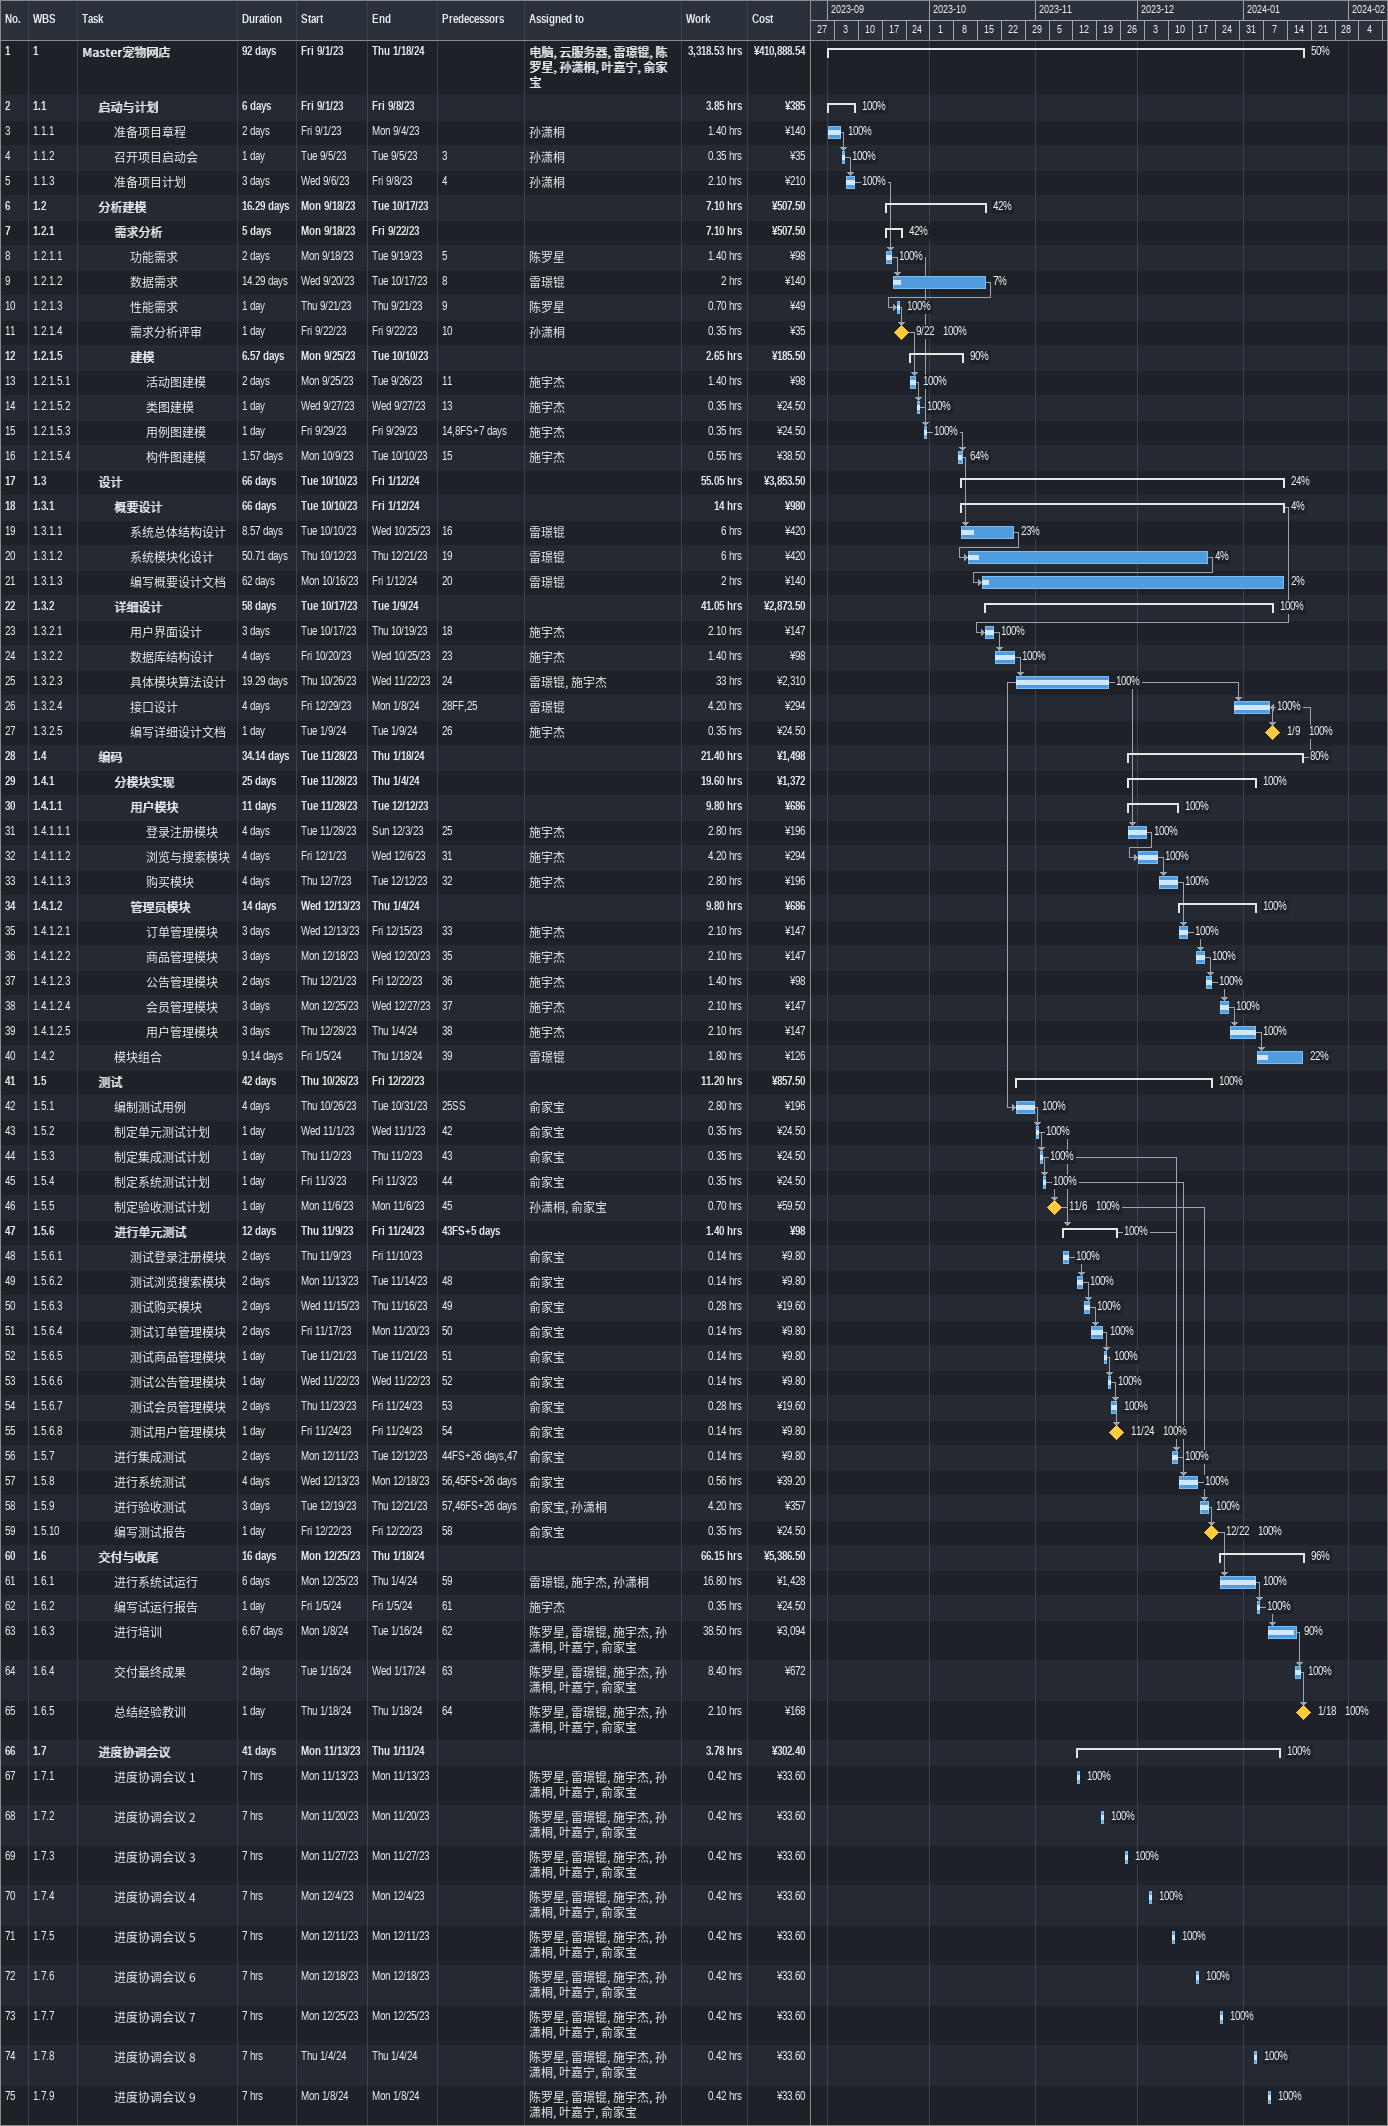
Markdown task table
| ID | WBS | Task | Duration | Start | Finish | Predecessors | Resources | % complete | Work (h) | Cost (¥) |
|---|---|---|---|---|---|---|---|---|---|---|
| 1 | 1 | **Master宠物网店** | 92d | 2023-09-01 | 2024-01-18 |  | 电脑, 云服务器, 雷璟锟, 陈罗星, 孙潇桐, 叶嘉宁, 俞家宝 | 50 | 3318.53 | 410888.54 |
| 2 | 1.1 | **启动与计划** | 6d | 2023-09-01 | 2023-09-08 |  |  | 100 | 3.85 | 385 |
| 3 | 1.1.1 | 准备项目章程 | 2d | 2023-09-01 | 2023-09-04 |  | 孙潇桐 | 100 | 1.40 | 140 |
| 4 | 1.1.2 | 召开项目启动会 | 1d | 2023-09-05 | 2023-09-05 | 3 | 孙潇桐 | 100 | 0.35 | 35 |
| 5 | 1.1.3 | 准备项目计划 | 3d | 2023-09-06 | 2023-09-08 | 4 | 孙潇桐 | 100 | 2.10 | 210 |
| 6 | 1.2 | **分析建模** | 16.29d | 2023-09-18 | 2023-10-17 |  |  | 42 | 7.10 | 507.50 |
| 7 | 1.2.1 | **需求分析** | 5d | 2023-09-18 | 2023-09-22 |  |  | 42 | 7.10 | 507.50 |
| 8 | 1.2.1.1 | 功能需求 | 2d | 2023-09-18 | 2023-09-19 | 5 | 陈罗星 | 100 | 1.40 | 98 |
| 9 | 1.2.1.2 | 数据需求 | 14.29d | 2023-09-20 | 2023-10-17 | 8 | 雷璟锟 | 7 | 2 | 140 |
| 10 | 1.2.1.3 | 性能需求 | 1d | 2023-09-21 | 2023-09-21 | 9 | 陈罗星 | 100 | 0.70 | 49 |
| 11 | 1.2.1.4 | 需求分析评审 | 1d | 2023-09-22 | 2023-09-22 | 10 | 孙潇桐 | 100 | 0.35 | 35 |
| 12 | 1.2.1.5 | **建模** | 6.57d | 2023-09-25 | 2023-10-10 |  |  | 90 | 2.65 | 185.50 |
| 13 | 1.2.1.5.1 | 活动图建模 | 2d | 2023-09-25 | 2023-09-26 | 11 | 施宇杰 | 100 | 1.40 | 98 |
| 14 | 1.2.1.5.2 | 类图建模 | 1d | 2023-09-27 | 2023-09-27 | 13 | 施宇杰 | 100 | 0.35 | 24.50 |
| 15 | 1.2.1.5.3 | 用例图建模 | 1d | 2023-09-29 | 2023-09-29 | 14, 8FS+7d | 施宇杰 | 100 | 0.35 | 24.50 |
| 16 | 1.2.1.5.4 | 构件图建模 | 1.57d | 2023-10-09 | 2023-10-10 | 15 | 施宇杰 | 64 | 0.55 | 38.50 |
| 17 | 1.3 | **设计** | 66d | 2023-10-10 | 2024-01-12 |  |  | 24 | 55.05 | 3853.50 |
| 18 | 1.3.1 | **概要设计** | 66d | 2023-10-10 | 2024-01-12 |  |  | 4 | 14 | 980 |
| 19 | 1.3.1.1 | 系统总体结构设计 | 8.57d | 2023-10-10 | 2023-10-25 | 16 | 雷璟锟 | 23 | 6 | 420 |
| 20 | 1.3.1.2 | 系统模块化设计 | 50.71d | 2023-10-12 | 2023-12-21 | 19 | 雷璟锟 | 4 | 6 | 420 |
| 21 | 1.3.1.3 | 编写概要设计文档 | 62d | 2023-10-16 | 2024-01-12 | 20 | 雷璟锟 | 2 | 2 | 140 |
| 22 | 1.3.2 | **详细设计** | 58d | 2023-10-17 | 2024-01-09 |  |  | 100 | 41.05 | 2873.50 |
| 23 | 1.3.2.1 | 用户界面设计 | 3d | 2023-10-17 | 2023-10-19 | 18 | 施宇杰 | 100 | 2.10 | 147 |
| 24 | 1.3.2.2 | 数据库结构设计 | 4d | 2023-10-20 | 2023-10-25 | 23 | 施宇杰 | 100 | 1.40 | 98 |
| 25 | 1.3.2.3 | 具体模块算法设计 | 19.29d | 2023-10-26 | 2023-11-22 | 24 | 雷璟锟, 施宇杰 | 100 | 33 | 2310 |
| 26 | 1.3.2.4 | 接口设计 | 4d | 2023-12-29 | 2024-01-08 | 28FF, 25 | 雷璟锟 | 100 | 4.20 | 294 |
| 27 | 1.3.2.5 | 编写详细设计文档 | 1d | 2024-01-09 | 2024-01-09 | 26 | 施宇杰 | 100 | 0.35 | 24.50 |
| 28 | 1.4 | **编码** | 34.14d | 2023-11-28 | 2024-01-18 |  |  | 80 | 21.40 | 1498 |
| 29 | 1.4.1 | **分模块实现** | 25d | 2023-11-28 | 2024-01-04 |  |  | 100 | 19.60 | 1372 |
| 30 | 1.4.1.1 | **用户模块** | 11d | 2023-11-28 | 2023-12-12 |  |  | 100 | 9.80 | 686 |
| 31 | 1.4.1.1.1 | 登录注册模块 | 4d | 2023-11-28 | 2023-12-03 | 25 | 施宇杰 | 100 | 2.80 | 196 |
| 32 | 1.4.1.1.2 | 浏览与搜索模块 | 4d | 2023-12-01 | 2023-12-06 | 31 | 施宇杰 | 100 | 4.20 | 294 |
| 33 | 1.4.1.1.3 | 购买模块 | 4d | 2023-12-07 | 2023-12-12 | 32 | 施宇杰 | 100 | 2.80 | 196 |
| 34 | 1.4.1.2 | **管理员模块** | 14d | 2023-12-13 | 2024-01-04 |  |  | 100 | 9.80 | 686 |
| 35 | 1.4.1.2.1 | 订单管理模块 | 3d | 2023-12-13 | 2023-12-15 | 33 | 施宇杰 | 100 | 2.10 | 147 |
| 36 | 1.4.1.2.2 | 商品管理模块 | 3d | 2023-12-18 | 2023-12-20 | 35 | 施宇杰 | 100 | 2.10 | 147 |
| 37 | 1.4.1.2.3 | 公告管理模块 | 2d | 2023-12-21 | 2023-12-22 | 36 | 施宇杰 | 100 | 1.40 | 98 |
| 38 | 1.4.1.2.4 | 会员管理模块 | 3d | 2023-12-25 | 2023-12-27 | 37 | 施宇杰 | 100 | 2.10 | 147 |
| 39 | 1.4.1.2.5 | 用户管理模块 | 3d | 2023-12-28 | 2024-01-04 | 38 | 施宇杰 | 100 | 2.10 | 147 |
| 40 | 1.4.2 | 模块组合 | 9.14d | 2024-01-05 | 2024-01-18 | 39 | 雷璟锟 | 22 | 1.80 | 126 |
| 41 | 1.5 | **测试** | 42d | 2023-10-26 | 2023-12-22 |  |  | 100 | 11.20 | 857.50 |
| 42 | 1.5.1 | 编制测试用例 | 4d | 2023-10-26 | 2023-10-31 | 25SS | 俞家宝 | 100 | 2.80 | 196 |
| 43 | 1.5.2 | 制定单元测试计划 | 1d | 2023-11-01 | 2023-11-01 | 42 | 俞家宝 | 100 | 0.35 | 24.50 |
| 44 | 1.5.3 | 制定集成测试计划 | 1d | 2023-11-02 | 2023-11-02 | 43 | 俞家宝 | 100 | 0.35 | 24.50 |
| 45 | 1.5.4 | 制定系统测试计划 | 1d | 2023-11-03 | 2023-11-03 | 44 | 俞家宝 | 100 | 0.35 | 24.50 |
| 46 | 1.5.5 | 制定验收测试计划 | 1d | 2023-11-06 | 2023-11-06 | 45 | 孙潇桐, 俞家宝 | 100 | 0.70 | 59.50 |
| 47 | 1.5.6 | **进行单元测试** | 12d | 2023-11-09 | 2023-11-24 | 43FS+5d |  | 100 | 1.40 | 98 |
| 48 | 1.5.6.1 | 测试登录注册模块 | 2d | 2023-11-09 | 2023-11-10 |  | 俞家宝 | 100 | 0.14 | 9.80 |
| 49 | 1.5.6.2 | 测试浏览搜索模块 | 2d | 2023-11-13 | 2023-11-14 | 48 | 俞家宝 | 100 | 0.14 | 9.80 |
| 50 | 1.5.6.3 | 测试购买模块 | 2d | 2023-11-15 | 2023-11-16 | 49 | 俞家宝 | 100 | 0.28 | 19.60 |
| 51 | 1.5.6.4 | 测试订单管理模块 | 2d | 2023-11-17 | 2023-11-20 | 50 | 俞家宝 | 100 | 0.14 | 9.80 |
| 52 | 1.5.6.5 | 测试商品管理模块 | 1d | 2023-11-21 | 2023-11-21 | 51 | 俞家宝 | 100 | 0.14 | 9.80 |
| 53 | 1.5.6.6 | 测试公告管理模块 | 1d | 2023-11-22 | 2023-11-22 | 52 | 俞家宝 | 100 | 0.14 | 9.80 |
| 54 | 1.5.6.7 | 测试会员管理模块 | 2d | 2023-11-23 | 2023-11-24 | 53 | 俞家宝 | 100 | 0.28 | 19.60 |
| 55 | 1.5.6.8 | 测试用户管理模块 | 1d | 2023-11-24 | 2023-11-24 | 54 | 俞家宝 | 100 | 0.14 | 9.80 |
| 56 | 1.5.7 | 进行集成测试 | 2d | 2023-12-11 | 2023-12-12 | 44FS+26d, 47 | 俞家宝 | 100 | 0.14 | 9.80 |
| 57 | 1.5.8 | 进行系统测试 | 4d | 2023-12-13 | 2023-12-18 | 56, 45FS+26d | 俞家宝 | 100 | 0.56 | 39.20 |
| 58 | 1.5.9 | 进行验收测试 | 3d | 2023-12-19 | 2023-12-21 | 57, 46FS+26d | 俞家宝, 孙潇桐 | 100 | 4.20 | 357 |
| 59 | 1.5.10 | 编写测试报告 | 1d | 2023-12-22 | 2023-12-22 | 58 | 俞家宝 | 100 | 0.35 | 24.50 |
| 60 | 1.6 | **交付与收尾** | 16d | 2023-12-25 | 2024-01-18 |  |  | 96 | 66.15 | 5386.50 |
| 61 | 1.6.1 | 进行系统试运行 | 6d | 2023-12-25 | 2024-01-04 | 59 | 雷璟锟, 施宇杰, 孙潇桐 | 100 | 16.80 | 1428 |
| 62 | 1.6.2 | 编写试运行报告 | 1d | 2024-01-05 | 2024-01-05 | 61 | 施宇杰 | 100 | 0.35 | 24.50 |
| 63 | 1.6.3 | 进行培训 | 6.67d | 2024-01-08 | 2024-01-16 | 62 | 陈罗星, 雷璟锟, 施宇杰, 孙潇桐, 叶嘉宁, 俞家宝 | 90 | 38.50 | 3094 |
| 64 | 1.6.4 | 交付最终成果 | 2d | 2024-01-16 | 2024-01-17 | 63 | 陈罗星, 雷璟锟, 施宇杰, 孙潇桐, 叶嘉宁, 俞家宝 | 100 | 8.40 | 672 |
| 65 | 1.6.5 | 总结经验教训 | 1d | 2024-01-18 | 2024-01-18 | 64 | 陈罗星, 雷璟锟, 施宇杰, 孙潇桐, 叶嘉宁, 俞家宝 | 100 | 2.10 | 168 |
| 66 | 1.7 | **进度协调会议** | 41d | 2023-11-13 | 2024-01-11 |  |  | 100 | 3.78 | 302.40 |
| 67 | 1.7.1 | 进度协调会议 1 | 7h | 2023-11-13 | 2023-11-13 |  | 陈罗星, 雷璟锟, 施宇杰, 孙潇桐, 叶嘉宁, 俞家宝 | 100 | 0.42 | 33.60 |
| 68 | 1.7.2 | 进度协调会议 2 | 7h | 2023-11-20 | 2023-11-20 |  | 陈罗星, 雷璟锟, 施宇杰, 孙潇桐, 叶嘉宁, 俞家宝 | 100 | 0.42 | 33.60 |
| 69 | 1.7.3 | 进度协调会议 3 | 7h | 2023-11-27 | 2023-11-27 |  | 陈罗星, 雷璟锟, 施宇杰, 孙潇桐, 叶嘉宁, 俞家宝 | 100 | 0.42 | 33.60 |
| 70 | 1.7.4 | 进度协调会议 4 | 7h | 2023-12-04 | 2023-12-04 |  | 陈罗星, 雷璟锟, 施宇杰, 孙潇桐, 叶嘉宁, 俞家宝 | 100 | 0.42 | 33.60 |
| 71 | 1.7.5 | 进度协调会议 5 | 7h | 2023-12-11 | 2023-12-11 |  | 陈罗星, 雷璟锟, 施宇杰, 孙潇桐, 叶嘉宁, 俞家宝 | 100 | 0.42 | 33.60 |
| 72 | 1.7.6 | 进度协调会议 6 | 7h | 2023-12-18 | 2023-12-18 |  | 陈罗星, 雷璟锟, 施宇杰, 孙潇桐, 叶嘉宁, 俞家宝 | 100 | 0.42 | 33.60 |
| 73 | 1.7.7 | 进度协调会议 7 | 7h | 2023-12-25 | 2023-12-25 |  | 陈罗星, 雷璟锟, 施宇杰, 孙潇桐, 叶嘉宁, 俞家宝 | 100 | 0.42 | 33.60 |
| 74 | 1.7.8 | 进度协调会议 8 | 7h | 2024-01-04 | 2024-01-04 |  | 陈罗星, 雷璟锟, 施宇杰, 孙潇桐, 叶嘉宁, 俞家宝 | 100 | 0.42 | 33.60 |
| 75 | 1.7.9 | 进度协调会议 9 | 7h | 2024-01-08 | 2024-01-08 |  | 陈罗星, 雷璟锟, 施宇杰, 孙潇桐, 叶嘉宁, 俞家宝 | 100 | 0.42 | 33.60 |
